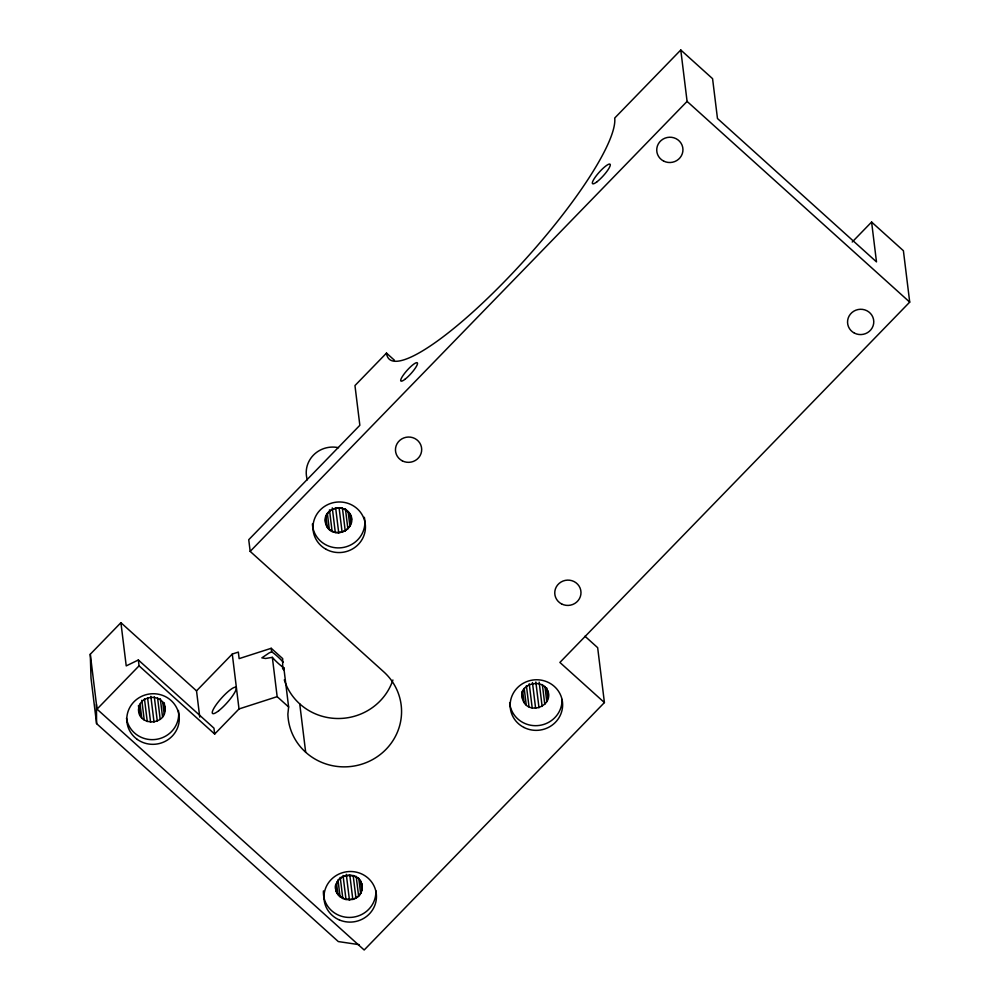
<?xml version="1.0" encoding="UTF-8"?>
<svg xmlns="http://www.w3.org/2000/svg" width="1000" height="1000" viewBox="0 0 1000 1000"><rect width="100%" height="100%" fill="white"/><g stroke="black" fill="none" stroke-linecap="round" stroke-linejoin="round"><path stroke-width="1.5" d="M282.65 668.863L282.688 658.625L271.225 648.288L239.137 658.625L238.337 652.087L232.275 654.05L196.525 690.863L199.75 717.1M283.125 662.15L282.225 661.112A13.125 2.263 44.2 0 0 272.675 652.513L271.663 651.85L269.175 652.925L261.85 657.862L265.562 658.487L272.337 657.337L273.425 658.575A13.125 2.263 44.2 0 0 282.962 667.188L283.812 667.725L288.625 706.988L287.875 714.112A56.887 54.8 -7 0 0 367.975 761.862A56.887 54.8 -7 0 0 383.75 671.838L250.175 551.4L248.738 539.712L359.85 425.288L354.963 385.562L386.5 353.1A166.3 34.312 -48 0 0 506.05 279.95A166.3 34.312 -48 0 0 614.712 118.038L680.775 50L712.575 78.675L717.475 118.513L876.488 261.887L871.6 222.05L852.212 242.013M351.463 519.788C351.087 501.275 320.138 506.312 325.775 524C330.688 540.375 357.088 531.2 350.9 515.15M548.362 695.238C547.987 676.725 517.038 681.762 522.675 699.45C527.55 715.775 553.925 706.712 547.8 690.675M283.512 669.8L283.812 667.725M335.95 887.938C335.275 870.225 365.138 871.825 361.825 889.362C359.275 905.763 333.325 901.2 335.575 884.9M138.938 711.85C135.775 695.65 162.825 691.4 164.862 707.75C167.75 725.612 137.387 727.038 138.562 708.812M336.5 891.2C331.188 874.15 360.55 868.475 361.925 886.112C363.988 904.488 332.962 903.662 335.75 885.125M359.137 944.663L338.3 941.562L96.587 723.625L91 678.075L90.288 654.225L120.913 622.688L196.525 690.863M584.963 636.225L597.663 647.675L604.412 702.575L364.175 950L97.025 709.137L139.062 665.837L138.35 659.987L126.225 665.9L120.913 622.688M250.175 551.4L687.087 101.4L680.775 50M139.062 665.837L214.675 734.05L239.013 708.95L277.162 696.65L288.625 706.988M871.6 222.05L903.4 250.725L909.712 302.125L559.888 662.438L604.412 702.575M687.087 101.4L909.712 302.125M386.5 353.1L394.45 360.262M138.35 659.987L213.962 728.162L214.675 734.05M546.7 687.887L548.013 698.525M544.925 686.438L546.788 701.612M542.362 684.575L544.788 704.312M539.15 682.125L542.125 706.425M535.837 681.988L539 707.8M532.45 682.537L535.625 708.35M529.225 683.75L532.212 708.05M526.4 685.638L529.012 706.9M524.188 688.288L526.237 704.987M522.575 690.3L524.075 702.45M521.737 691.85L522.675 699.45M349.975 513.8L351.112 523.075M348.188 512.263L349.9 526.175M345.425 508.775L347.887 528.862M342.388 507.8L345.238 530.975M339.075 507.638L342.113 532.35M335.688 508.188L338.725 532.9M332.287 507.875L335.312 532.6M329.462 509.825L332.113 531.45M327.438 514.087L329.338 529.538M325.85 516.188L327.175 527M361.812 883.95L362.188 886.988M360.712 881.162L361.838 890.275M358.75 878.188L360.613 893.375M356.188 876.325L358.612 896.062M353.15 875.4L355.95 898.175M349.837 875.25L352.825 899.55M346.275 874.287L349.45 900.113M343.05 875.5L346.037 899.8M340.225 877.387L342.837 898.65M338.013 880.037L340.062 896.737M336.587 883.575L337.9 894.2M299.738 703.888L305.675 752.25M271.225 648.288L271.663 651.85M272.337 657.337L277.162 696.65M232.275 654.05L239.013 708.95M164.275 702.95L164.838 707.513M164.013 703.213L164.938 710.812M162.675 701.888L164.163 714.038M160.312 698.737L162.55 716.963M157.6 698.125L160.212 719.388M154.312 696.862L157.3 721.162M150.85 696.325L154.025 722.15M147.613 697.987L150.6 722.288M144.462 698.787L147.262 721.562M141.812 700.288L144.238 720.025M140.062 704.125L141.738 717.788M138.812 705.888L139.938 715M138.45 705.512L138.825 708.55M90.288 654.225L97.025 709.137M96.45 704.463L96.587 723.625M364.35 517.3A26.263 25.288 -7 0 1 341.85 547.688A26.263 25.288 -7 0 1 312.413 523.95M562.05 699.425A26.263 25.288 -7 0 1 537.25 725.638A26.263 25.288 -7 0 1 509.663 702.65M178.425 710.487A26.263 25.288 -7 0 1 156.237 739.362A26.263 25.288 -7 0 1 126.487 718.225M375.85 890.713A26.263 25.288 -7 0 1 349.5 917.438A26.263 25.288 -7 0 1 323.438 890.9M307.325 479.837A26.263 25.288 -7 0 1 338.525 447.7M392.9 680A56.887 54.8 -7 0 1 338.188 718.512A56.887 54.8 -7 0 1 284.3 679.862M331.85 530.975A12.837 12.363 -7 0 0 351.175 520.25A12.837 12.363 -7 0 0 332.025 509.562A12.837 12.363 -7 0 0 331.85 530.975M218.762 710.688A17.5 3.613 -48 0 0 236.275 688.075A17.5 3.613 -48 0 0 217.763 702.588A17.5 3.613 -48 0 0 218.762 710.688M339.412 919.963A26.263 25.288 -7 0 0 376.325 894.075A26.263 25.288 -7 0 0 334.9 876.388A26.263 25.288 -7 0 0 339.412 919.963M137.338 739.45A26.263 25.288 -7 0 0 179.1 721.762A26.263 25.288 -7 0 0 142.662 695.875A26.263 25.288 -7 0 0 137.338 739.45M523.925 727.438A26.263 25.288 -7 0 0 562.625 704.1A26.263 25.288 -7 0 0 522.625 683.637A26.263 25.288 -7 0 0 523.925 727.438M325.913 549.2A26.263 25.288 -7 0 0 365.45 527.238A26.263 25.288 -7 0 0 326.262 505.375A26.263 25.288 -7 0 0 325.913 549.2M854.425 333.113A13.125 12.65 -7 0 0 873.775 321.45A13.125 12.65 -7 0 0 853.775 311.212A13.125 12.65 -7 0 0 854.425 333.113M663.612 161.062A13.125 12.65 -7 0 0 682.95 149.4A13.125 12.65 -7 0 0 662.95 139.162A13.125 12.65 -7 0 0 663.612 161.062M561.638 603.962A13.125 12.65 -7 0 0 580.988 592.3A13.125 12.65 -7 0 0 560.975 582.062A13.125 12.65 -7 0 0 561.638 603.962M402.337 460.875A13.125 12.65 -7 0 0 421.688 449.212A13.125 12.65 -7 0 0 401.688 438.975A13.125 12.65 -7 0 0 402.337 460.875M405.25 379.075A12.25 2.525 -48 0 0 417.512 363.263A12.25 2.525 -48 0 0 404.55 373.413A12.25 2.525 -48 0 0 405.25 379.075M597.15 181.65A13.125 2.712 -48 0 0 610.3 164.7A13.125 2.712 -48 0 0 596.413 175.588A13.125 2.712 -48 0 0 597.15 181.65"/></g></svg>
